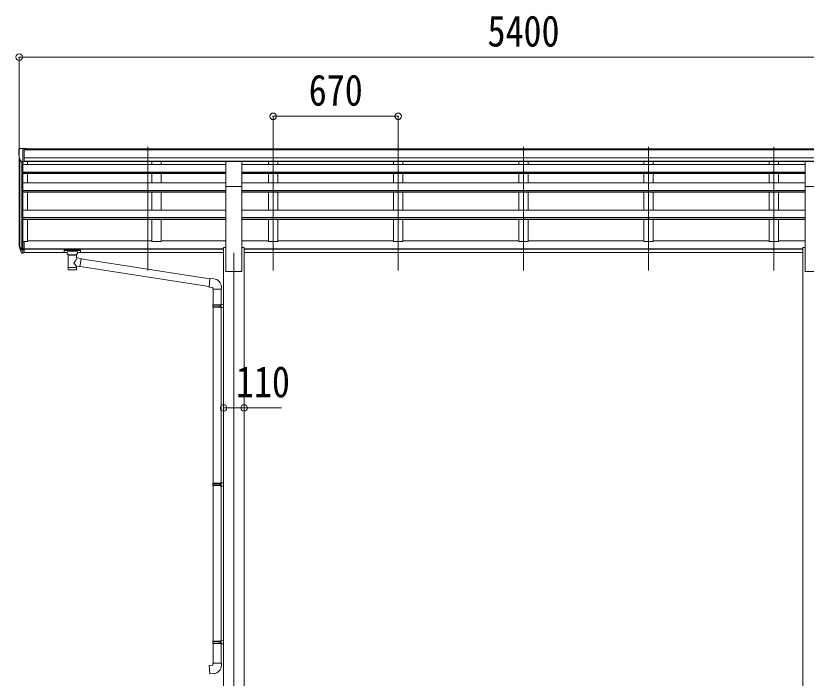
# Model space of a CAD drawing. Units: millimetres at full size. Extents: x -9783 to 9892, y -6828 to 6752.
# Drawn here: x 1756 to 5987, y -4216 to -668 of the extents above; entities that cross this region are included whole.
import ezdxf
from ezdxf.enums import TextEntityAlignment as Align

# ---------------------------------------------------------------- set-up
doc = ezdxf.new("R2010")
doc.units = ezdxf.units.MM
doc.header["$LTSCALE"] = 35
doc.header["$PDMODE"] = 32
doc.header["$PDSIZE"] = 35
for name, color, linetype, lineweight in [('0-1_本体', 4, 'Continuous', 9), ('0-2_部品', 7, 'Continuous', 9), ('0-8_PARTS2', 2, 'Continuous', 9), ('0-A_寸法', 6, 'Continuous', 9)]:
    doc.layers.add(name, color=color, linetype=linetype, lineweight=lineweight)
doc.styles.add('ＭＳ ゴシック', font='')
doc.styles.get('ＭＳ ゴシック').set_extended_font_data('MS Gothic')

msp = doc.modelspace()

# ---------------------------------------------------------------- linework, layer by layer
at = {"layer": '0-1_本体'}
for p, q in [((1799.55, -1379.64), (7136.55, -1379.64)), ((1799.55, -1385), (7146.55, -1385)), ((1773.05, -1878.8), (1773.05, -1416.39)), ((1777.33, -1435.19), (1777.33, -1903.06)), ((1799.55, -1428.52), (7146.55, -1428.52)), ((1787.05, -1450.55), (1787.05, -1921.06)), ((1793.05, -1450.02), (1793.05, -1876.62)), ((2880.55, -1464.42), (1793.05, -1464.42)), ((1799.55, -1446.19), (7146.55, -1446.19)), ((2880.55, -1448.56), (1799.55, -1448.56)), ((1818.05, -1448.56), (1818.05, -1464.83)), ((2484.05, -1448.56), (2484.05, -1464.42)), ((2534.05, -1448.56), (2534.05, -1464.42)), ((5980.55, -1448.28), (2965.55, -1448.56)), ((5980.55, -1464.42), (2965.55, -1464.42)), ((3108.05, -1448.55), (3108.05, -1464.42)), ((3158.05, -1448.54), (3158.05, -1464.42)), ((3778.05, -1448.48), (3778.05, -1464.42)), ((3828.05, -1448.48), (3828.05, -1464.42)), ((4448.05, -1448.42), (4448.05, -1464.42)), ((4498.05, -1448.42), (4498.05, -1464.42)), ((5118.05, -1448.36), (5118.05, -1464.42)), ((5168.05, -1448.35), (5168.05, -1464.42)), ((5788.05, -1448.29), (5788.05, -1464.42)), ((5838.05, -1448.29), (5838.05, -1464.42)), ((1793.05, -1506.12), (2880.55, -1506.12)), ((1793.05, -1507.81), (2880.55, -1507.81)), ((1793.05, -1512.22), (2880.55, -1512.22)), ((1818.05, -1563.6), (1818.05, -1512.22)), ((2484.05, -1512.22), (2484.05, -1563.2)), ((2534.05, -1512.22), (2534.05, -1563.2)), ((2965.55, -1506.12), (5980.55, -1506.12)), ((2965.55, -1507.81), (5980.55, -1507.81)), ((2965.55, -1512.22), (5980.55, -1512.22)), ((3108.05, -1512.22), (3108.05, -1563.2)), ((3158.05, -1512.22), (3158.05, -1563.2)), ((3778.05, -1512.22), (3778.05, -1563.2)), ((3828.05, -1512.22), (3828.05, -1563.2)), ((4448.05, -1512.22), (4448.05, -1563.2)), ((4498.05, -1512.22), (4498.05, -1563.2)), ((5118.05, -1512.22), (5118.05, -1563.2)), ((5168.05, -1512.22), (5168.05, -1563.2)), ((5788.05, -1512.22), (5788.05, -1563.2)), ((5838.05, -1512.22), (5838.05, -1563.2)), ((1793.05, -1563.2), (2880.55, -1563.2)), ((2965.55, -1563.2), (5980.55, -1563.2)), ((1793.05, -1603.86), (2880.55, -1603.86)), ((1793.05, -1605.54), (2880.55, -1605.54)), ((2880.55, -2038.06), (2880.55, -1582.43)), ((2965.55, -2038.06), (2965.55, -1582.43)), ((2965.55, -1603.86), (5980.55, -1603.86)), ((2965.55, -1605.54), (5980.55, -1605.54)), ((5980.55, -2038.06), (5980.55, -1582.43)), ((1793.05, -1612.26), (2880.55, -1612.26)), ((1818.05, -1709.35), (1818.05, -1612.26)), ((2484.05, -1612.26), (2484.05, -1708.93)), ((2534.05, -1612.26), (2534.05, -1708.93)), ((2965.55, -1612.26), (5980.55, -1612.26)), ((3108.05, -1612.26), (3108.05, -1708.93)), ((3158.05, -1612.26), (3158.05, -1708.93)), ((3778.05, -1612.26), (3778.05, -1708.93)), ((3828.05, -1612.26), (3828.05, -1708.93)), ((4448.05, -1612.26), (4448.05, -1708.93)), ((4498.05, -1612.26), (4498.05, -1708.93)), ((5118.05, -1612.26), (5118.05, -1708.93)), ((5168.05, -1612.26), (5168.05, -1708.93)), ((5788.05, -1612.26), (5788.05, -1708.93)), ((5838.05, -1612.26), (5838.05, -1708.93)), ((1793.05, -1708.93), (2880.55, -1708.93)), ((2965.55, -1708.93), (5980.55, -1708.93)), ((2880.55, -1748.4), (1793.05, -1748.4)), ((2880.55, -1750.08), (1793.05, -1750.08)), ((2880.55, -1759.12), (1793.05, -1759.12)), ((1818.05, -1877.45), (1818.05, -1759.12)), ((2484.05, -1759.12), (2484.05, -1877.45)), ((2534.05, -1759.12), (2534.05, -1877.45)), ((5980.55, -1748.4), (2965.55, -1748.4)), ((5980.55, -1750.08), (2965.55, -1750.08)), ((5980.55, -1759.12), (2965.55, -1759.12)), ((3108.05, -1759.12), (3108.05, -1877.45)), ((3158.05, -1759.12), (3158.05, -1877.45)), ((3778.05, -1759.54), (3778.05, -1877.45)), ((3828.05, -1759.54), (3828.05, -1877.45)), ((4448.05, -1759.54), (4448.05, -1877.45)), ((4498.05, -1759.54), (4498.05, -1877.45)), ((5118.05, -1759.12), (5118.05, -1877.45)), ((5168.05, -1759.12), (5168.05, -1877.45)), ((5788.05, -1759.12), (5788.05, -1877.45)), ((5838.05, -1759.12), (5838.05, -1877.45)), ((1799.55, -1877.45), (1818.05, -1877.45)), ((1818.05, -1872.24), (2484.05, -1872.24)), ((2484.05, -1877.45), (2534.05, -1877.45)), ((2534.05, -1872.24), (2880.55, -1872.24)), ((2965.55, -1872.24), (3108.05, -1872.24)), ((3108.05, -1877.45), (3158.05, -1877.45)), ((3158.05, -1872.24), (3778.05, -1872.24)), ((3778.05, -1877.45), (3828.05, -1877.45)), ((3828.05, -1872.24), (4448.05, -1872.24)), ((4448.05, -1877.45), (4498.05, -1877.45)), ((4498.05, -1872.24), (5118.05, -1872.24)), ((5118.05, -1877.45), (5168.05, -1877.45)), ((5168.05, -1872.24), (5788.05, -1872.24)), ((5788.05, -1877.45), (5838.05, -1877.45)), ((5838.05, -1872.24), (5980.55, -1872.24)), ((1799.55, -1916.55), (2868.05, -1916.55)), ((1799.55, -1917.93), (2868.05, -1917.93)), ((1799.55, -1935.1), (2031.05, -1935.1)), ((2085.05, -1935.1), (2868.05, -1935.1)), ((2868.05, -1908.06), (2868.05, -4788.06)), ((2868.05, -1908.06), (2880.55, -1908.06)), ((2965.55, -1908.06), (2978.05, -1908.06)), ((2978.05, -1908.06), (2978.05, -4788.06)), ((2978.05, -1916.55), (5968.05, -1916.55)), ((2978.05, -1917.93), (5968.05, -1917.93)), ((2978.05, -1935.1), (5968.05, -1935.1)), ((5968.05, -1908.06), (5968.05, -4788.06)), ((5968.05, -1908.06), (5980.55, -1908.06)), ((2880.55, -2038.06), (2965.55, -2038.06)), ((5980.55, -2038.06), (6065.55, -2038.06))]:
    msp.add_line(p, q, dxfattribs=at)
at = {"layer": '0-2_部品'}
for p, q in [((1771.05, -1387.41), (1771.05, -1388.04)), ((1777.96, -1378.61), (1773.89, -1384.41)), ((1781.05, -1378.04), (1778.72, -1378.18)), ((1781.05, -1378.04), (1799.55, -1378.04)), ((1793.05, -1451.02), (1793.05, -1378.04)), ((1799.55, -1378.04), (1809.55, -1378.13)), ((1799.55, -1450.02), (1799.55, -1378.04)), ((1809.55, -1379.64), (1809.55, -1378.13)), ((1785.42, -1449.21), (1776.15, -1433.14)), ((1793.05, -1451.02), (1787.84, -1450.7)), ((1799.55, -1450.02), (1793.05, -1450.02)), ((2880.55, -1448.28), (2965.55, -1448.28)), ((2880.55, -1582.43), (2880.55, -1448.28)), ((2965.55, -1582.43), (2965.55, -1448.28)), ((5980.55, -1448.28), (6065.55, -1448.28)), ((5980.55, -1582.43), (5980.55, -1448.28)), ((2880.55, -1582.43), (2965.55, -1582.43)), ((5980.55, -1582.43), (6065.55, -1582.43)), ((1775.44, -1902.67), (1785.6, -1921.84)), ((1786.61, -1920.59), (1776.86, -1902.17)), ((1793.05, -1876.62), (1793.05, -1938.51)), ((1799.55, -1876.62), (1793.05, -1876.62)), ((1799.55, -1876.62), (1799.55, -1937.69)), ((1778.03, -1919.52), (1785.6, -1937.01)), ((1793.05, -1921.34), (1787.91, -1921.34)), ((1793.05, -1923.34), (1788.2, -1923.34)), ((1793.05, -1938.51), (1788.2, -1938.51)), ((1799.55, -1914.94), (1793.05, -1914.94)), ((1799.55, -1920.34), (1793.05, -1920.34)), ((1799.55, -1937.69), (1793.05, -1937.69)), ((2014.55, -1923.4), (2014.55, -1934.16)), ((2014.55, -1923.59), (2014.55, -1925.13)), ((2016.55, -1922.74), (2099.55, -1922.74)), ((2016.55, -1924.91), (2099.55, -1924.91)), ((2016.55, -1934.82), (2031.05, -1934.82)), ((2031.05, -1941.63), (2031.05, -1931.36)), ((2035.15, -1946.13), (2035.13, -2026.42)), ((2080.95, -1963.7), (2080.95, -1946.12)), ((2085.05, -1941.63), (2085.05, -1931.36)), ((2085.05, -1934.82), (2099.55, -1934.82)), ((2101.55, -1923.4), (2101.55, -1934.16)), ((2106.17, -1967.61), (2080.95, -1963.7)), ((2106.17, -1967.61), (2099.15, -2012.87)), ((2793.98, -2076.38), (2105.86, -1969.63)), ((2080.96, -2026.42), (2080.95, -2009.8)), ((2080.95, -2010.05), (2099.15, -2012.87)), ((2790.31, -2118.31), (2099.42, -2011.13)), ((2814.97, -2076.43), (2794.13, -2074.61)), ((2810.05, -2132.18), (2856.05, -2132.18)), ((2812.05, -2132.18), (2812.05, -2215.98)), ((2854.05, -2132.18), (2854.05, -2213.42)), ((2856.05, -2132.18), (2856.05, -2121.26)), ((2810.05, -2217.98), (2811.05, -2215.98)), ((2810.05, -2217.98), (2854.05, -2217.98)), ((2810.05, -2217.98), (2810.05, -2225.98)), ((2810.05, -2225.98), (2854.05, -2225.98)), ((2810.05, -2225.98), (2811.05, -2227.98)), ((2811.05, -2215.98), (2854.05, -2215.98)), ((2811.05, -2227.98), (2854.05, -2227.98)), ((2812.05, -2227.98), (2812.05, -3171.75)), ((2849.57, -2217.98), (2849.14, -2215.98)), ((2852.05, -2213.48), (2868.05, -2213.01)), ((2852.05, -2215.48), (2852.05, -2213.48)), ((2852.05, -2215.48), (2854.05, -2215.48)), ((2852.05, -2230.48), (2852.05, -2228.48)), ((2852.05, -2230.48), (2868.05, -2230.95)), ((2854.05, -2230.54), (2854.05, -3169.19)), ((2868.05, -2213.01), (2868.05, -2230.95)), ((2810.05, -3173.75), (2811.05, -3171.75)), ((2811.05, -3171.75), (2854.05, -3171.75)), ((2849.57, -3173.75), (2849.14, -3171.75)), ((2852.05, -3169.25), (2868.05, -3168.78)), ((2852.05, -3171.25), (2852.05, -3169.25)), ((2852.05, -3171.25), (2854.05, -3171.25)), ((2868.05, -3168.78), (2868.05, -3186.72)), ((2810.05, -3173.75), (2854.05, -3173.75)), ((2810.05, -3173.75), (2810.05, -3181.75)), ((2810.05, -3181.75), (2854.05, -3181.75)), ((2810.05, -3181.75), (2811.05, -3183.75)), ((2811.05, -3183.75), (2854.05, -3183.75)), ((2812.05, -3183.75), (2812.05, -4017.33)), ((2852.05, -3186.25), (2852.05, -3184.25)), ((2852.05, -3186.25), (2868.05, -3186.72)), ((2854.05, -3186.31), (2854.05, -4014.77)), ((2810.05, -4019.33), (2811.05, -4017.33)), ((2810.05, -4019.33), (2854.05, -4019.33)), ((2810.05, -4019.33), (2810.05, -4027.33)), ((2811.05, -4017.33), (2854.05, -4017.33)), ((2849.57, -4019.33), (2849.14, -4017.33)), ((2852.05, -4014.83), (2868.05, -4014.35)), ((2852.05, -4016.83), (2852.05, -4014.83)), ((2852.05, -4016.83), (2854.05, -4016.83)), ((2868.05, -4014.35), (2868.05, -4032.3)), ((2810.05, -4027.33), (2854.05, -4027.33)), ((2810.05, -4027.33), (2811.05, -4029.33)), ((2811.05, -4029.33), (2854.05, -4029.33)), ((2812.05, -4029.33), (2812.05, -4135.46)), ((2852.05, -4031.83), (2852.05, -4029.83)), ((2852.05, -4031.83), (2868.05, -4032.3)), ((2854.05, -4031.88), (2854.05, -4135.46)), ((2810.05, -4135.46), (2856.05, -4135.46)), ((2810.05, -4145.46), (2810.05, -4135.46)), ((2856.05, -4135.46), (2856.05, -4146.38))]:
    msp.add_line(p, q, dxfattribs=at)
for points in [[(2014.55, -1923.4), (2014.59, -1923.2), (2014.67, -1923.07), (2014.77, -1922.97), (2014.87, -1922.91), (2014.99, -1922.87), (2015.28, -1922.81), (2015.77, -1922.76), (2016.31, -1922.74), (2016.55, -1922.74)], [(2014.55, -1934.16), (2014.59, -1934.36), (2014.67, -1934.49), (2014.77, -1934.59), (2014.87, -1934.65), (2014.99, -1934.69), (2015.28, -1934.75), (2015.77, -1934.8), (2016.31, -1934.82), (2016.55, -1934.82)], [(2031.09, -1941.57), (2031.06, -1941.93), (2031.31, -1942.89), (2031.83, -1943.77), (2032.63, -1944.61), (2033.75, -1945.41), (2035.15, -1946.13)], [(2080.95, -1946.12), (2081.18, -1946.03), (2082.54, -1945.29), (2083.65, -1944.44), (2084.41, -1943.58), (2084.87, -1942.68), (2085.04, -1941.79)], [(2099.55, -1922.74), (2099.9, -1922.74), (2100.43, -1922.77), (2100.88, -1922.82), (2101.18, -1922.89), (2101.35, -1922.99), (2101.47, -1923.13), (2101.54, -1923.31), (2101.55, -1923.4)], [(2099.55, -1934.82), (2099.9, -1934.82), (2100.43, -1934.79), (2100.88, -1934.74), (2101.18, -1934.67), (2101.35, -1934.57), (2101.47, -1934.43), (2101.54, -1934.25), (2101.55, -1934.16)], [(2794.13, -2074.61), (2790.12, -2120.44), (2810.05, -2122.18), (2810.05, -2132.18)], [(2849.57, -2217.98), (2849.57, -2225.98), (2849.14, -2227.98)], [(2852.05, -2228.48), (2854.05, -2228.48), (2854.05, -2215.48)], [(2852.05, -3184.25), (2854.05, -3184.25), (2854.05, -3171.25)], [(2849.57, -3173.75), (2849.57, -3181.75), (2849.14, -3183.75)], [(2849.57, -4019.33), (2849.57, -4027.33), (2849.14, -4029.33)], [(2852.05, -4029.83), (2854.05, -4029.83), (2854.05, -4016.83)], [(2814.97, -4191.21), (2794.13, -4193.03), (2790.12, -4147.21), (2810.05, -4145.46)]]:
    msp.add_lwpolyline(points, dxfattribs=at)
for centre, radius, start, end in [((1774.05, -1387.41), 3, 93, 180), ((1973.05, -1388.04), 202, 180, 192.90261), ((1778.78, -1379.18), 1, 93.5, 145), ((1788.02, -1447.71), 3, 210, 266.5), ((1861.71, -1880.5), 89.07, 174.49576, 194.41188), ((1861, -1876.22), 88.05, 177.22392, 197.21071), ((1906.27, -1883.44), 133.22, 183.27987, 195.71302), ((1788.2, -1920.34), 3, 210, 270), ((1788.2, -1935.51), 3, 210, 270), ((1787.91, -1919.84), 1.5, 210, 270), ((2811.05, -2121.26), 45, 0, 85), ((2811.05, -4146.38), 45, 275, 0)]:
    msp.add_arc(centre, radius, start, end, dxfattribs=at)
for centre, major_axis, ratio, start_param, end_param in [((2016.55, -1925.13), (2, 0), 0.109601, 1.5707963, 3.1415927), ((2058.05, -1931.36), (27, 0), 0.122176, 6.2831853, 9.424778), ((2058.06, -1946.59), (-22.91, 0.42), 0.072511, 0.0008029, 1.5715993), ((2058.04, -1946.59), (22.92, 0.42), 0.07247, 4.71158, 6.2823764), ((2069.05, -1941.63), (16, 0), 0.361356, 6.2636979, 6.2831853), ((2099.55, -1925.13), (2, 0), 0.109601, 0, 1.5707963), ((2058.06, -1948.21), (-22.91, 0.42), 0.072511, 0.0008029, 1.5715993), ((2058.04, -1948.21), (22.92, 0.42), 0.07247, 4.71158, 6.2823764), ((2058.05, -1990.25), (-22.81, -26.62), 0.234429, 1.6855472, 3.1268519), ((2058.05, -2026.42), (22.92, 0), 0.101955, 3.1415499, 6.2833984), ((2058.05, -2013.98), (22.91, 0), 0.122865, 3.1415927, 6.2831853), ((2060.6, -1987.6), (20.32, -22.25), 0.045535, 0.0389954, 1.3075346)]:
    msp.add_ellipse(centre, major_axis=major_axis, ratio=ratio, start_param=start_param, end_param=end_param, dxfattribs=at)
at = {"layer": '0-8_PARTS2'}
for p, q in [((2463.05, -2031.85), (2463.05, -1369.33)), ((3133.05, -2031.85), (3133.05, -1369.33)), ((3803.05, -2031.85), (3803.05, -1369.33)), ((4473.05, -2031.85), (4473.05, -1369.33)), ((5143.05, -2031.85), (5143.05, -1369.33)), ((5813.05, -2031.85), (5813.05, -1369.33)), ((2923.05, -1938.06), (2923.05, -4888.06))]:
    msp.add_line(p, q, dxfattribs=at)
at = {"layer": '0-A_寸法'}
for p, q in [((1773.05, -889.7), (1773.05, -1435.32)), ((1773.05, -889.7), (7173.05, -889.7)), ((3133.05, -1206.32), (3133.05, -1435.32)), ((3133.05, -1206.32), (3803.05, -1206.32)), ((3803.05, -1206.32), (3803.05, -1435.32)), ((2868.05, -2768.24), (2978.05, -2768.24)), ((2978.05, -2768.24), (3178.05, -2768.24))]:
    msp.add_line(p, q, dxfattribs=at)
for p in [(1773.05, -889.7), (3133.05, -1206.32), (3803.05, -1206.32), (2868.05, -2768.24), (2978.05, -2768.24)]:
    msp.add_point(p, dxfattribs=at)

# ---------------------------------------------------------------- texts
at = {"layer": '0-A_寸法', "color": 7, "style": 'ＭＳ ゴシック', "width": 0.85}
for s, p in [('5400', (4280.55, -882.7)), ('670', (3323.67, -1199.32)), ('110', (2933.67, -2761.24))]:
    msp.add_text(s, height=166.8, dxfattribs=at).set_placement(p, align=Align.BOTTOM_LEFT)

doc.saveas('drawing.dxf')
